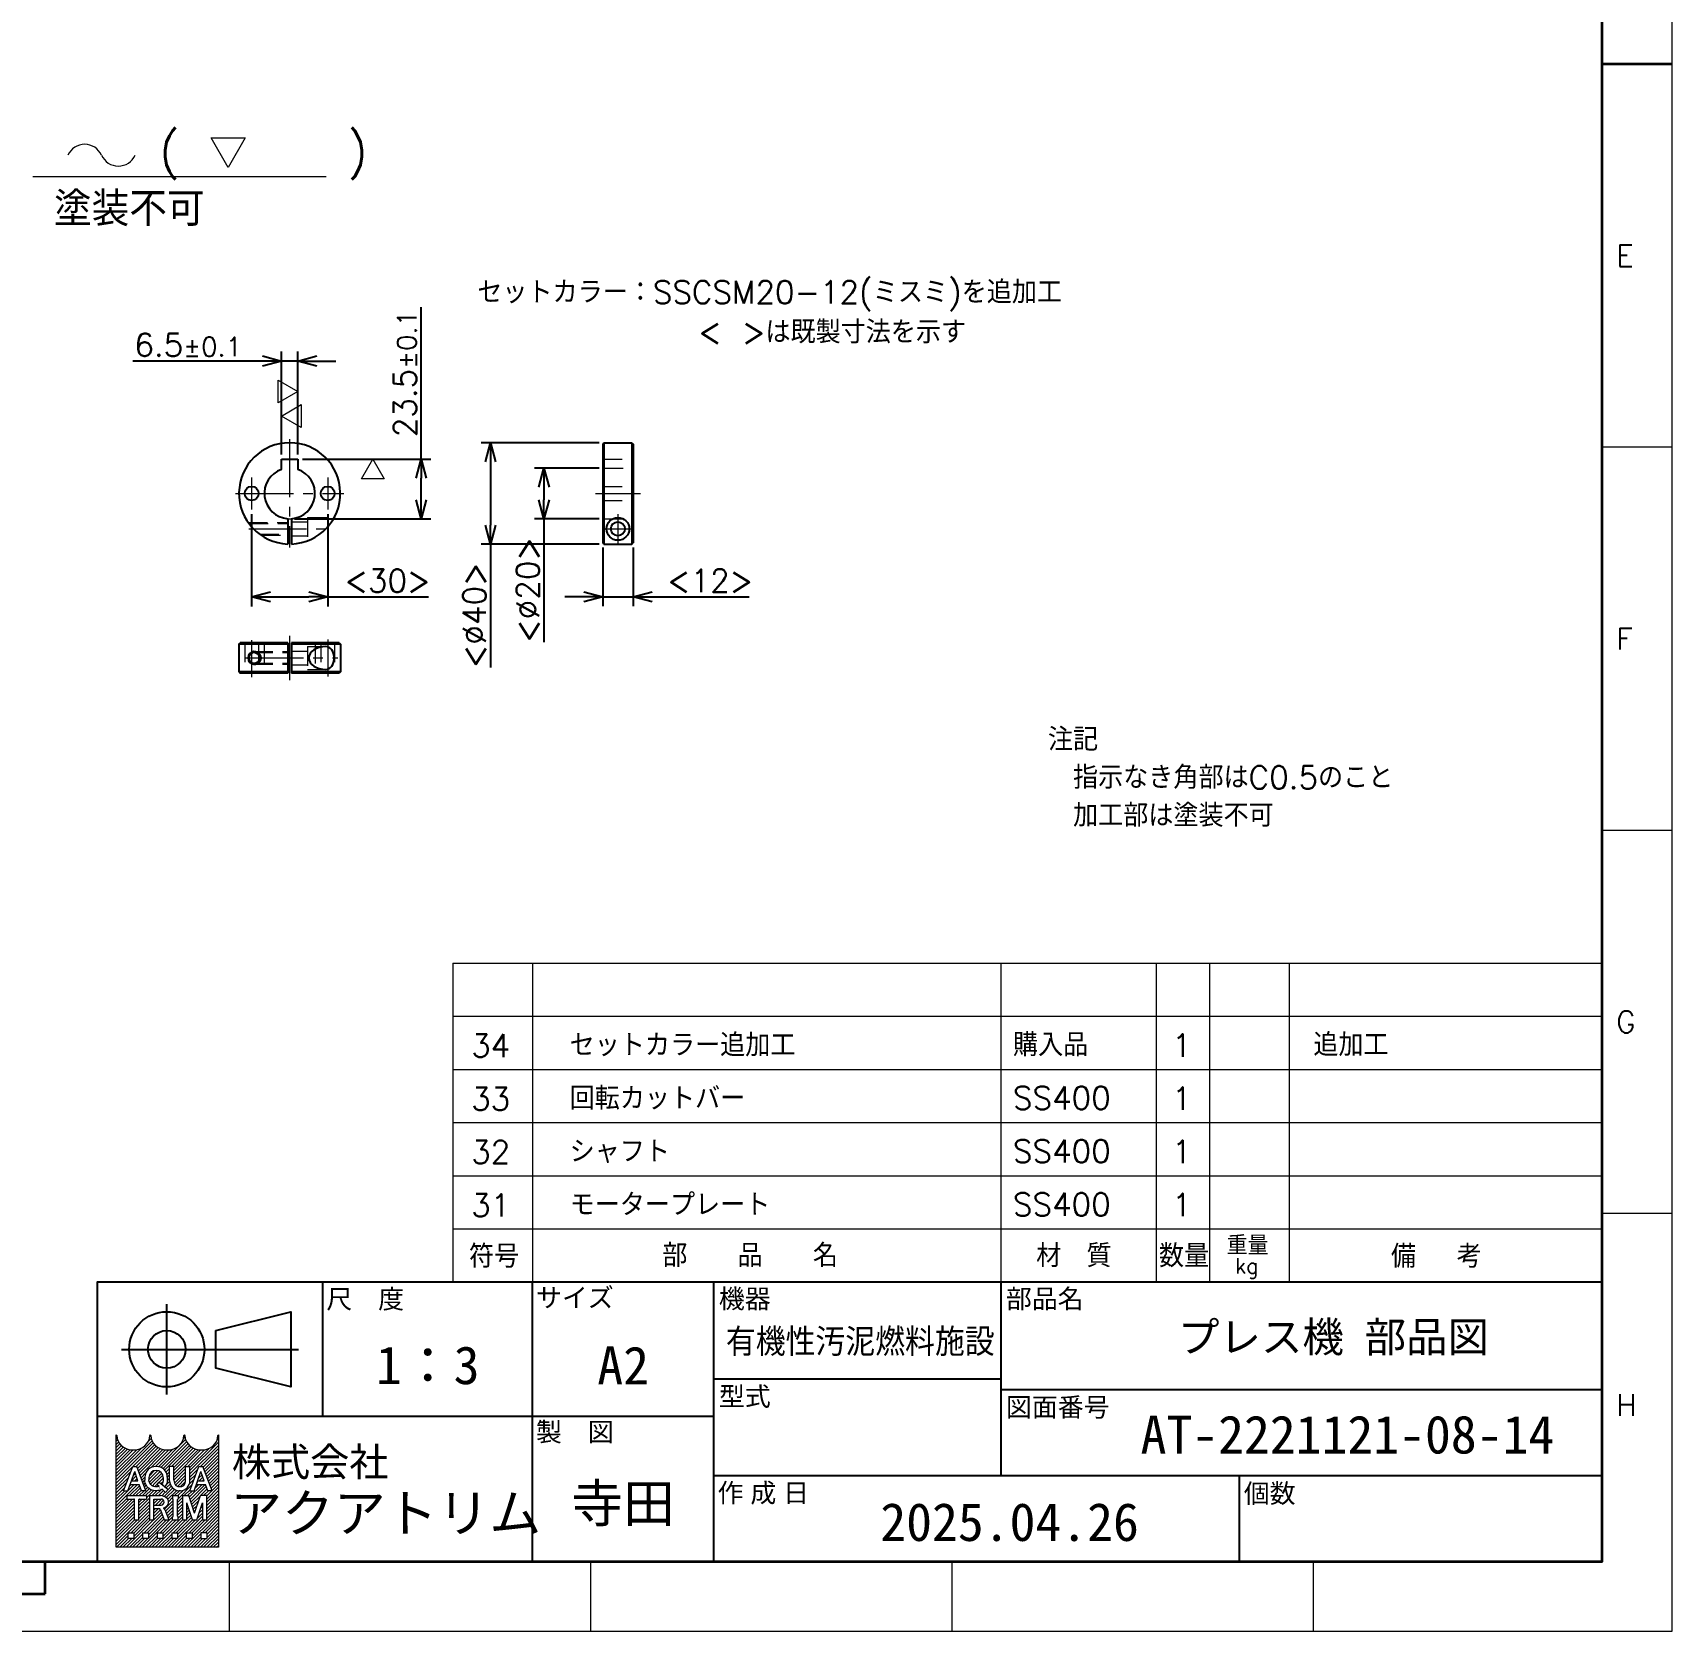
# Model space of a CAD drawing. Header units: millimetres. Extents: x 0 to 1764, y -17 to 1242.
# Drawn here: x 1117 to 1764, y 0 to 631 of the extents above; entities that cross this region are included whole.
import ezdxf
from ezdxf.enums import TextEntityAlignment as Align

# ---------------------------------------------------------------- set-up
doc = ezdxf.new("R2010")
doc.units = ezdxf.units.MM
doc.header["$LTSCALE"] = 1.2
doc.header["$PDMODE"] = 99
doc.header["$PDSIZE"] = 1
doc.linetypes.add('CENTER2', pattern=[28.575000000000003, 19.05, -3.175, 3.175, -3.175])
doc.linetypes.add('HIDDEN', pattern=[9.524999999999999, 6.35, -3.175])
for name, color, linetype, lineweight in [('04_HIDDEN', 2, 'HIDDEN', 13), ('05_CENTER', 4, 'CENTER2', 13), ('07_TEXT', 3, 'Continuous', 13), ('08_DIM', 3, 'Continuous', 13), ('90_FRAME', 5, 'Continuous', 35)]:
    doc.layers.add(name, color=color, linetype=linetype, lineweight=lineweight)
doc.layers.add('10_DRAFT', color=8, linetype='Continuous', lineweight=0, plot=False)
doc.layers.add('91_BLANK', color=5, linetype='Continuous', lineweight=0, plot=False)
doc.styles.add('KSS_TXT', font='txt.shx', dxfattribs={"bigfont": 'extfont2.shx'})
doc.styles.add('MS_G', font='MS Gothic.ttf')
doc.styles.get("Standard").update_dxf_attribs({"font": 'txt.shx', "bigfont": 'extfont2.shx'})
doc.styles.add('表題用', font='MS PGothic.ttf')
doc.dimstyles.new('KSS_DIM', dxfattribs={"dimscale": 3, "dimtxt": 3, "dimasz": 2.5, "dimexe": 1.25, "dimexo": 0.625, "dimtad": 1, "dimdsep": 46, "dimtxsty": 'KSS_TXT', "dimblk": 'OPEN30', "dimcen": 0, "dimazin": 2, "dimtfac": 0.75, "dimtmove": 0, "dimatfit": 3, "dimldrblk": 'OPEN30', "dimfxl": 1.25, "dimtolj": 1, "dimarcsym": 0})

# ---------------------------------------------------------------- blocks, each defined once
blk = doc.blocks.new('p1ba05')
for centre, start, end in [((-2.953558874599082, 0.2854771617432377), 24.22763733453314, 155.5757785718213), ((0, 1.620669598395743), 204.2276373345332, 335.5757785718214)]:
    blk.add_arc(centre, 1.620669598395854, start, end)
blk = doc.blocks.new('p1ba01')
for p, q in [((0, 0), (-1.5, 2.598076211353259)), ((-1.5, 2.598076211353259), (1.5, 2.598076211353259)), ((1.5, 2.598076211353259), (0, 0))]:
    blk.add_line(p, q)
blk = doc.blocks.new('_Open30')
at = {"color": 0, "linetype": 'ByBlock', "lineweight": -2}
for p, q in [((-1, 0.26794919), (0, 0)), ((0, 0), (-1, -0.26794919)), ((0, 0), (-1, 0))]:
    blk.add_line(p, q, dxfattribs=at)
blk = doc.blocks.new('*D191')
at = {"layer": '08_DIM', "color": 0, "lineweight": -2, "transparency": 16777216}
for p, q in [((1215.181365134904, 464.5579055542089), (1215.181365134904, 505.1739383262261)), ((1221.681365134904, 464.5579055542089), (1221.681365134904, 505.1739383262261)), ((1207.681365134904, 501.4239383262261), (1156.556365134904, 501.4239383262261)), ((1221.681365134904, 501.4239383262261), (1215.181365134904, 501.4239383262261)), ((1229.181365134904, 501.4239383262261), (1236.681365134904, 501.4239383262261))]:
    blk.add_line(p, q, dxfattribs=at)
at = {"layer": 'Defpoints', "color": 0, "transparency": 16777216}
for p in [(1215.181365134904, 501.4239383262261), (1215.181365134904, 462.6829055542089), (1221.681365134904, 462.6829055542089)]:
    blk.add_point(p, dxfattribs=at)
at = {"layer": '08_DIM', "color": 0, "lineweight": -2, "transparency": 16777216, "xscale": 7.5, "yscale": 7.5, "zscale": 7.5}
blk.add_blockref('_Open30', (1215.181365134904, 501.4239383262261), dxfattribs=at)
at = {"layer": '08_DIM', "color": 0, "lineweight": -2, "transparency": 16777216, "xscale": 7.5, "yscale": 7.5, "zscale": 7.5, "rotation": 180}
blk.add_blockref('_Open30', (1221.681365134904, 501.4239383262261), dxfattribs=at)
at = {"layer": '08_DIM', "color": 0, "transparency": 16777216, "insert": (1178.368865134904, 507.8051883262261), "char_height": 9, "attachment_point": 5, "style": 'KSS_TXT'}
blk.add_mtext('6.5{\\H7.500000;%%p0.1}', dxfattribs=at)
blk = doc.blocks.new('*D192')
at = {"layer": '08_DIM', "color": 0, "lineweight": -2, "transparency": 16777216}
for p, q in [((1270.329281392767, 462.6829055542089), (1270.329281392767, 522.7454055542089)), ((1223.556365134904, 462.6829055542089), (1274.079281392767, 462.6829055542089)), ((1270.329281392767, 446.6829055493159), (1270.329281392767, 455.1829055542089)), ((1220.306365134224, 439.1829055493159), (1274.079281392767, 439.1829055493159))]:
    blk.add_line(p, q, dxfattribs=at)
at = {"layer": 'Defpoints', "color": 0, "transparency": 16777216}
for p in [(1221.681365134904, 462.6829055542089), (1270.329281392767, 462.6829055542089), (1218.431365134224, 439.1829055493159)]:
    blk.add_point(p, dxfattribs=at)
at = {"layer": '08_DIM', "color": 0, "lineweight": -2, "transparency": 16777216, "xscale": 7.5, "yscale": 7.5, "zscale": 7.5}
for p, rotation in [((1270.329281392767, 462.6829055542089), 90), ((1270.329281392767, 439.1829055493159), 270)]:
    blk.add_blockref('_Open30', p, dxfattribs=dict(at, rotation=rotation))
at = {"layer": '08_DIM', "color": 0, "transparency": 16777216, "insert": (1263.948031392767, 496.4641555542089), "char_height": 9, "attachment_point": 5, "rotation": 90, "style": 'KSS_TXT'}
blk.add_mtext('23.5{\\H7.500000;%%p0.1}', dxfattribs=at)
blk = doc.blocks.new('*D193')
at = {"layer": '08_DIM', "color": 0, "lineweight": -2, "transparency": 16777216}
for p, q in [((1203.431365134224, 440.9836797628718), (1203.431365134224, 404.600675773379)), ((1233.431365134224, 440.9836797628718), (1233.431365134224, 404.600675773379)), ((1210.931365134224, 408.350675773379), (1225.931365134224, 408.350675773379)), ((1233.431365134224, 408.350675773379), (1273.181365134224, 408.350675773379))]:
    blk.add_line(p, q, dxfattribs=at)
at = {"layer": 'Defpoints', "color": 0, "transparency": 16777216}
for p in [(1203.431365134224, 442.8586797628718), (1233.431365134224, 442.8586797628718), (1233.431365134224, 408.350675773379)]:
    blk.add_point(p, dxfattribs=at)
at = {"layer": '08_DIM', "color": 0, "lineweight": -2, "transparency": 16777216, "xscale": 7.5, "yscale": 7.5, "zscale": 7.5, "rotation": 180}
blk.add_blockref('_Open30', (1203.431365134224, 408.350675773379), dxfattribs=at)
at = {"layer": '08_DIM', "color": 0, "lineweight": -2, "transparency": 16777216, "xscale": 7.5, "yscale": 7.5, "zscale": 7.5}
blk.add_blockref('_Open30', (1233.431365134224, 408.350675773379), dxfattribs=at)
at = {"layer": '08_DIM', "color": 0, "transparency": 16777216, "insert": (1257.056365134224, 414.725675773379), "char_height": 9, "attachment_point": 5, "style": 'KSS_TXT'}
blk.add_mtext('\\A1;<30>', dxfattribs=at)
blk = doc.blocks.new('*D194')
at = {"layer": '08_DIM', "color": 0, "lineweight": -2, "transparency": 16777216}
for p, q in [((1340.608121759708, 459.182905544209), (1315.022210769097, 459.182905544209)), ((1318.772210769097, 451.682905544209), (1318.772210769097, 446.682905544209)), ((1340.608121759708, 439.182905544209), (1315.022210769097, 439.182905544209)), ((1318.772210769097, 439.182905544209), (1318.772210769097, 390.432905544209))]:
    blk.add_line(p, q, dxfattribs=at)
at = {"layer": 'Defpoints', "color": 0, "transparency": 16777216}
for p in [(1342.483121759708, 459.182905544209), (1318.772210769097, 439.182905544209), (1342.483121759708, 439.182905544209)]:
    blk.add_point(p, dxfattribs=at)
at = {"layer": '08_DIM', "color": 0, "lineweight": -2, "transparency": 16777216, "xscale": 7.5, "yscale": 7.5, "zscale": 7.5}
for p, rotation in [((1318.772210769097, 459.182905544209), 90), ((1318.772210769097, 439.182905544209), 270)]:
    blk.add_blockref('_Open30', p, dxfattribs=dict(at, rotation=rotation))
at = {"layer": '08_DIM', "color": 0, "transparency": 16777216, "insert": (1312.397210769097, 411.057905544209), "char_height": 9, "attachment_point": 5, "rotation": 90, "style": 'KSS_TXT'}
blk.add_mtext('\\A1;<%%C20>', dxfattribs=at)
blk = doc.blocks.new('*D195')
at = {"layer": '08_DIM', "color": 0, "lineweight": -2, "transparency": 16777216}
for p, q in [((1340.608121759708, 469.182905544209), (1293.946630210199, 469.182905544209)), ((1297.696630210199, 461.682905544209), (1297.696630210199, 436.682905544209)), ((1340.608121759708, 429.182905544209), (1293.946630210199, 429.182905544209)), ((1297.696630210199, 429.182905544209), (1297.696630210199, 380.432905544209))]:
    blk.add_line(p, q, dxfattribs=at)
at = {"layer": 'Defpoints', "color": 0, "transparency": 16777216}
for p in [(1342.483121759708, 469.182905544209), (1297.696630210199, 429.182905544209), (1342.483121759708, 429.182905544209)]:
    blk.add_point(p, dxfattribs=at)
at = {"layer": '08_DIM', "color": 0, "lineweight": -2, "transparency": 16777216, "xscale": 7.5, "yscale": 7.5, "zscale": 7.5}
for p, rotation in [((1297.696630210199, 469.182905544209), 90), ((1297.696630210199, 429.182905544209), 270)]:
    blk.add_blockref('_Open30', p, dxfattribs=dict(at, rotation=rotation))
at = {"layer": '08_DIM', "color": 0, "transparency": 16777216, "insert": (1291.321630210199, 401.057905544209), "char_height": 9, "attachment_point": 5, "rotation": 90, "style": 'KSS_TXT'}
blk.add_mtext('\\A1;<%%C40>', dxfattribs=at)
blk = doc.blocks.new('*D196')
at = {"layer": '08_DIM', "color": 0, "lineweight": -2, "transparency": 16777216}
for p, q in [((1341.983121759708, 427.807905544209), (1341.983121759708, 404.6240133964893)), ((1353.983121759708, 427.8079055442091), (1353.983121759708, 404.6240133964893)), ((1334.483121759708, 408.3740133964893), (1326.983121759708, 408.3740133964893)), ((1341.983121759708, 408.3740133964893), (1353.983121759708, 408.3740133964893)), ((1361.483121759708, 408.3740133964893), (1399.733121759708, 408.3740133964893))]:
    blk.add_line(p, q, dxfattribs=at)
at = {"layer": 'Defpoints', "color": 0, "transparency": 16777216}
for p in [(1341.983121759708, 429.682905544209), (1353.983121759708, 429.6829055442091), (1353.983121759708, 408.3740133964893)]:
    blk.add_point(p, dxfattribs=at)
at = {"layer": '08_DIM', "color": 0, "lineweight": -2, "transparency": 16777216, "xscale": 7.5, "yscale": 7.5, "zscale": 7.5}
blk.add_blockref('_Open30', (1341.983121759708, 408.3740133964893), dxfattribs=at)
at = {"layer": '08_DIM', "color": 0, "lineweight": -2, "transparency": 16777216, "xscale": 7.5, "yscale": 7.5, "zscale": 7.5, "rotation": 180}
blk.add_blockref('_Open30', (1353.983121759708, 408.3740133964893), dxfattribs=at)
at = {"layer": '08_DIM', "color": 0, "transparency": 16777216, "insert": (1384.358121759708, 414.7490133964893), "char_height": 9, "attachment_point": 5, "style": 'KSS_TXT'}
blk.add_mtext('\\A1;<12>', dxfattribs=at)

msp = doc.modelspace()

# ---------------------------------------------------------------- hatches: boundary and pattern name
at = {"layer": '90_FRAME', "lineweight": 5}
h = msp.add_hatch(dxfattribs=at)
h.set_pattern_fill('_USER', color=4, scale=0.8999999999999999, angle=45, pattern_type=0)
h.set_pattern_definition([(44.99999999999999, (-709.2578687248481, -11.22646026374311), (-0.6363961030678926, 0.6363961030678927), [])])
edge = h.paths.add_edge_path()
edge.add_arc((1190.330138126735, 77.30676667733717), 0.1921192019992239, 90, 180)
edge.add_ellipse((1183.605966056762, 77.30676667733717), major_axis=(-6.532052867973612, 0), ratio=0.8823529411764706, start_angle=360, end_angle=540, ccw=False)
edge.add_arc((1176.881793986789, 77.30676667733717), 0.1921192019992239, 3.187317984128255, 180.0000000000261)
edge.add_ellipse((1170.157621916816, 77.30676667733717), major_axis=(-6.532052867973612, 0), ratio=0.8823529411764706, start_angle=360, end_angle=540, ccw=False)
edge.add_arc((1163.433449846842, 77.30676667733717), 0.1921192019992239, 3.187317984128255, 180)
edge.add_ellipse((1156.709277776869, 77.30676667733717), major_axis=(-6.532052867973612, 0), ratio=0.8823529411764706, start_angle=360, end_angle=540, ccw=False)
edge.add_arc((1149.985105706896, 77.30676667733717), 0.1921192019992239, 3.187317984128255, 90)
edge.add_line((1149.985105706896, 77.49888587933803), (1149.985105706896, 33.1193502175169))
edge.add_line((1149.985105706896, 33.11935021751553), (1190.330138126733, 33.11935021751553))
edge.add_line((1190.330138126735, 33.11935021751553), (1190.330138126735, 77.4988858793353))
h.paths.add_polyline_path([(1156.490788532436, 65.04682941721823), (1158.08368906239, 65.04682941721823), (1161.705980443395, 55.4869779257355), (1161.705980443395, 55.44086931725671), (1159.981477637076, 55.44086931725671), (1159.079705774659, 57.97333763181443), (1155.533195660565, 57.97333763181443), (1156.053116261718, 59.43344356700793), (1158.559785173509, 59.43344356700793), (1157.287238797413, 63.00716715563469), (1154.592999957753, 55.44086931725671), (1152.868497151431, 55.44086931725671), (1152.868497151431, 55.4869779257355)], flags=16)
edge = h.paths.add_edge_path(flags=16)
edge.add_ellipse((1165.715008320228, 60.82020697323462), major_axis=(-4.41874164598215, 0), ratio=0.9565217391304345, start_angle=180, end_angle=360, ccw=False)
edge.add_line((1170.13374996621, 60.82020697323462), (1170.13374996621, 59.66749176123896))
edge.add_ellipse((1165.715008320228, 59.66749176123896), major_axis=(-4.41874164598215, 0), ratio=0.9565217391304345, start_angle=142.1052553177129, end_angle=180, ccw=False)
edge.add_line((1169.202015982249, 57.07144606799959), (1167.963972247725, 58.09160792064306))
edge.add_ellipse((1165.715008320228, 59.78053101695052), major_axis=(2.81759339068797, 0), ratio=0.9950358206786509, start_angle=-37.0427632869818, end_angle=0)
edge.add_line((1168.532598173846, 59.78042217901695), (1168.532598173846, 60.70716771752306))
edge.add_ellipse((1165.715008320228, 60.70716771752306), major_axis=(2.817589853618108, 0), ratio=0.9947182625257323, start_angle=360, end_angle=540)
edge.add_line((1162.897418466609, 60.70716771752306), (1162.897418466609, 59.7804322109245))
edge.add_ellipse((1165.715008320228, 59.78053101695052), major_axis=(2.81759339068797, 0), ratio=0.9950358206786509, start_angle=-180, end_angle=-65.75794872216291)
edge.add_line((1166.871890636259, 57.22414943646793), (1166.087424758015, 57.98762257712308))
edge.add_line((1166.087424758014, 57.98762257712171), (1166.938408650974, 58.89124895499519))
edge.add_line((1166.938408650974, 58.89124895499656), (1170.496576602888, 55.95927885683606))
edge.add_line((1170.496576602886, 55.9592788568347), (1169.384682052658, 54.77860169794523))
edge.add_line((1169.384682052661, 54.7786016979466), (1168.048968547236, 56.07857077663122))
edge.add_ellipse((1165.715008320228, 59.66749176123896), major_axis=(-4.41874164598215, 0), ratio=0.9565217391304345, start_angle=0, end_angle=121.88362473889401, ccw=False)
edge.add_line((1161.296266674246, 59.66749176123896), (1161.296266674246, 60.82020697323462))
h.paths.add_polyline_path([(1161.991704033541, 53.51967729726441), (1161.991704033541, 52.17484288326925), (1159.109916003553, 52.17484288326925, 0.4142135623730951), (1158.917796801552, 51.98272368126975), (1158.917796801552, 43.91371719730289), (1157.188723983561, 43.91371719730289), (1157.188723983561, 51.98272368126975, 0.4142135623730951), (1156.996604781562, 52.17484288326925), (1154.114816751574, 52.17484288326925), (1154.114816751574, 53.51967729726441)], flags=16)
edge = h.paths.add_edge_path(flags=16)
edge.add_line((1163.086752270264, 53.51967729726441), (1167.505493916246, 53.51967729726441))
edge.add_ellipse((1167.505493916243, 50.99274891448879), major_axis=(-3.101209406909273, 5.696829260485673e-16), ratio=0.8148203011203055, start_angle=111.38697473498539, end_angle=270, ccw=False)
edge.add_arc((1167.981072393087, 47.56820721580918), 1.256113525283169, 22.272952259934925, 58.5531130129101, ccw=False)
edge.add_line((1169.14346571303, 48.04429854963739), (1170.798822525151, 43.99056487810269))
edge.add_line((1170.798822525152, 43.99056487810269), (1170.798822525152, 43.91371719730289))
edge.add_line((1170.798822525152, 43.91371719730289), (1168.93526626576, 43.91371719730289))
edge.add_line((1168.93526626576, 43.91371719730289), (1167.472867337763, 47.98432830375661))
edge.add_arc((1166.759988347157, 47.69734372371788), 0.7684768079969029, 21.92829786654815, 90)
edge.add_line((1166.759988347157, 48.46582053171316), (1164.873460848854, 48.46582053171316))
edge.add_line((1164.873460848853, 48.46582053171316), (1164.873460848853, 49.81065494570832))
edge.add_line((1164.873460848853, 49.81065494570832), (1167.736036958641, 49.81065494570832))
edge.add_arc((1167.694818117723, 50.99274891448879), 1.182812387436692, 271.9970571044071, 448.0029428955929)
edge.add_line((1167.736036958645, 52.17484288326925), (1164.815825088257, 52.17484288326925))
edge.add_line((1164.815825088255, 52.17484288326925), (1164.815825088255, 43.91371719730289))
edge.add_line((1164.815825088255, 43.91371719730289), (1163.086752270262, 43.91371719730289))
edge.add_line((1163.086752270264, 43.91371719730289), (1163.086752270264, 53.51967729726441))
h.paths.add_polyline_path([(1171.02184097089, 65.04682941721823), (1172.750913788885, 65.04682941721823), (1172.750913788885, 59.66749176123896, 0.175030561155744), (1173.513678516606, 57.46583776581603, 0.2571496110314638), (1176.599009909146, 57.46583776581603, 0.1750305611562702), (1177.361774636865, 59.66749176124578), (1177.361774636865, 65.04682941721823), (1179.090847454859, 65.04682941721823), (1179.090847454859, 59.31994357446221, -0.3793912406243967), (1175.344523015873, 55.44086931725671), (1174.768165409873, 55.44086931725671, -0.3793912406243716), (1171.02184097089, 59.31994357446221)], flags=16)
h.paths.add_polyline_path([(1172.255754490556, 53.51967729726441), (1174.369065712549, 53.51967729726441), (1174.369065712549, 52.17484288326925, 0.4142135623730951), (1174.176946510551, 51.98272368126975), (1174.176946510551, 45.45067081329618, 0.4142135623730951), (1174.369065712549, 45.25855161129805), (1174.369065712549, 43.91371719730289), (1172.255754490556, 43.91371719730289), (1172.255754490556, 45.25855161129805, 0.4142135623730951), (1172.447873692557, 45.45067081329618), (1172.447873692557, 51.98272368126975, 0.4142135623730951), (1172.255754490556, 52.17484288326925)], flags=16)
h.paths.add_polyline_path([(1176.100010624259, 53.51967729726441), (1178.609008510315, 53.51967729726441), (1180.90299067424, 46.54302016261811), (1183.196972838165, 53.51967729726441), (1185.707562902272, 53.51967729726441), (1185.707562902272, 43.91371719730289), (1183.978490084281, 43.91371719730289), (1183.978490084281, 50.63788926727595), (1181.767527083237, 43.91371719730289), (1180.038454265245, 43.91371719730289), (1177.827491264199, 50.63788926727595), (1177.829083442253, 43.91371719730289), (1176.100010624259, 43.91371719730289)], flags=16)
h.paths.add_polyline_path([(1182.61579317524, 65.04682941721823), (1184.208693705194, 65.04682941721823), (1187.830985086199, 55.4869779257355), (1187.830985086199, 55.44086931725671), (1186.106482279877, 55.44086931725671), (1185.204710417464, 57.97333763181443), (1181.658200303369, 57.97333763181443), (1182.178120904519, 59.43344356700793), (1184.684789816313, 59.43344356700793), (1183.412243440217, 63.00716715563469), (1180.718004600554, 55.44086931725671), (1178.993501794233, 55.44086931725671), (1178.993501794233, 55.4869779257355)], flags=16)
h.paths.add_polyline_path([(1154.595966554879, 38.88292627749244), (1156.901396978868, 38.88292627749244), (1156.901396978868, 36.5774958535025), (1154.595966554879, 36.5774958535025)], flags=16)
h.paths.add_polyline_path([(1160.359542614856, 38.88292627749244), (1162.664973038844, 38.88292627749244), (1162.664973038844, 36.5774958535025), (1160.359542614856, 36.5774958535025)], flags=16)
h.paths.add_polyline_path([(1166.123118674833, 38.88292627749244), (1168.428549098821, 38.88292627749244), (1168.428549098821, 36.5774958535025), (1166.123118674833, 36.5774958535025)], flags=16)
h.paths.add_polyline_path([(1171.88669473481, 38.88292627749244), (1174.192125158798, 38.88292627749244), (1174.192125158798, 36.5774958535025), (1171.88669473481, 36.5774958535025)], flags=16)
h.paths.add_polyline_path([(1177.650270794787, 38.88292627749244), (1179.955701218775, 38.88292627749244), (1179.955701218775, 36.5774958535025), (1177.650270794787, 36.5774958535025)], flags=16)
h.paths.add_polyline_path([(1183.413846854764, 38.88292627749244), (1185.719277278752, 38.88292627749244), (1185.719277278752, 36.5774958535025), (1183.413846854764, 36.5774958535025)], flags=16)

# ---------------------------------------------------------------- linework, layer by layer
at = {"color": 0}
for p, q in [((1341.983121759708, 468.682905544209), (1342.483121759708, 469.182905544209)), ((1341.983121759708, 468.682905544209), (1341.983121759708, 429.682905544209)), ((1342.483121759708, 469.182905544209), (1342.483121759708, 429.182905544209)), ((1342.483121759708, 469.182905544209), (1353.483121759708, 469.182905544209)), ((1353.483121759708, 469.1829075442088), (1353.983121759708, 468.682905544209)), ((1353.483121759708, 469.182905544209), (1353.483121759708, 429.182905544209)), ((1353.983121759708, 468.682905544209), (1353.983121759708, 429.682905544209)), ((1215.181365133543, 458.6400457087707), (1215.181365133543, 462.6829055542089)), ((1215.181365133543, 462.6829055542089), (1221.681365133543, 462.6829055542089)), ((1221.681365133543, 462.6829055542089), (1221.681365133543, 458.6400457092382)), ((1217.681365134224, 439.2110704493157), (1217.681365134224, 429.1969725493159)), ((1219.181365134224, 439.2110704493157), (1219.181365134224, 429.1969725493159)), ((1342.483121759708, 429.182905544209), (1341.983121759708, 429.682905544209)), ((1342.483121759708, 429.182905544209), (1353.483121759708, 429.182905544209)), ((1353.483121759708, 429.1829035442092), (1353.983121759708, 429.682905544209)), ((1198.431365134224, 389.7149143921274), (1198.931365134224, 390.2149143921274)), ((1217.681365134224, 389.7149143921274), (1198.431365134224, 389.7149143921274)), ((1198.431365134224, 389.7149143921274), (1198.431365134224, 378.7149143921274)), ((1217.681365134224, 390.2149143921274), (1198.931365134224, 390.2149143921274)), ((1217.681365134224, 390.2149143921274), (1217.681365134224, 378.2149143921274)), ((1219.181365134224, 390.2149143921274), (1219.181365134224, 378.2149143921274)), ((1237.931365134224, 390.2149143921274), (1219.181365134224, 390.2149143921274)), ((1238.431365134224, 389.7149143921274), (1219.181365134224, 389.7149143921274)), ((1237.931365134224, 390.2149143921274), (1238.431365134224, 389.7149143921274)), ((1238.431365134224, 389.7149143921274), (1238.431365134224, 378.7149143921274)), ((1198.431363134223, 378.7149143921274), (1198.931365134224, 378.2149143921274)), ((1217.681365134224, 378.7149143921274), (1198.431365134224, 378.7149143921274)), ((1217.681365134224, 378.2149143921274), (1198.931365134224, 378.2149143921274)), ((1238.431365134224, 378.7149143921274), (1219.181365134224, 378.7149143921274)), ((1237.931365134224, 378.2149143921274), (1219.181365134224, 378.2149143921274)), ((1238.431367134224, 378.7149143921274), (1237.931365134224, 378.2149143921274))]:
    msp.add_line(p, q, dxfattribs=at)
for centre, radius in [((1203.431365134224, 449.1829055493158), 2.75), ((1233.431365134224, 449.1829055493158), 2.75), ((1347.983121759708, 435.182905544209), 4.5), ((1347.983121759708, 435.182905544209), 2.75)]:
    msp.add_circle(centre, radius, dxfattribs=at)
for radius, start, end in [(20, 272.1491000000271, 267.8508999999729), (10, 108.96557499286, 265.6987800000477), (10, 274.3012199999523, 71.03442501529507)]:
    msp.add_arc((1218.431365134224, 449.1829055493158), radius, start, end, dxfattribs=at)
for centre, major_axis, ratio, start_param, end_param in [((1232.714221991311, 384.2149143921274), (-6.683514780300527, 0), 0.6732984287344688, 4.71238898038469, 7.853981633974483), ((1232.714221991311, 384.2149143921274), (0, 4.499999999999943), 0.7370798539809299, 3.141592653589793, 6.283185307179586), ((1204.148508277136, 384.2149143921274), (0, 2.499999999999943), 0.8320844571656342, 6.283185307179586, 9.42477796076938), ((1204.148508277136, 384.2149143921274), (0, 2.099999999999966), 0.8531691156733249, 6.283185307179586, 9.42477796076938), ((1204.148508277136, 384.2149143921274), (-2.980202857085999, 0), 0.8388690702902045, 7.853981633974483, 10.99557428756428), ((1204.148508277136, 384.2149143921274), (-2.417360857085953, 0), 0.8687159775274285, 7.853981633974483, 10.99557428756428)]:
    msp.add_ellipse(centre, major_axis=major_axis, ratio=ratio, start_param=start_param, end_param=end_param, dxfattribs=at)
at = {"layer": '04_HIDDEN'}
for p, q in [((1341.983121759708, 462.6829055516796), (1353.983121759708, 462.6829055516796)), ((1342.483121759708, 459.1829045442087), (1341.983121759708, 459.6829045442087)), ((1353.983121759708, 459.682905544209), (1353.483121759708, 459.1829045442087)), ((1342.483121759708, 459.182905544209), (1353.483121759708, 459.182905544209)), ((1341.983121759708, 451.932905544209), (1353.983121759708, 451.932905544209)), ((1341.983121759708, 446.432905544209), (1353.983121759708, 446.432905544209)), ((1202.068297134225, 437.6829055493158), (1217.681365134224, 437.6829055493158)), ((1202.356853134224, 437.2829055493162), (1217.681365134224, 437.2829055493162)), ((1219.181365134224, 437.9329055493158), (1225.431365134224, 437.9329055493158)), ((1225.431365134224, 439.6829055493158), (1236.031081334222, 439.6829055493158)), ((1225.431365134224, 439.6829055493158), (1225.431365134224, 430.6829055493158)), ((1341.983121759708, 438.682905544209), (1342.483121759708, 439.182905544209)), ((1342.483121759708, 439.182905544209), (1353.483121759708, 439.182905544209)), ((1353.483121759708, 439.182905544209), (1353.983121759708, 438.6829065442093)), ((1353.608121759708, 439.0579057942091), (1353.608121759708, 439.0580057942093)), ((1353.733121759708, 438.9329060442092), (1353.733221759709, 438.9329060442092)), ((1206.565869134225, 433.0829055493155), (1217.681365134224, 433.0829055493155)), ((1207.128711134224, 432.6829055493158), (1217.681365134224, 432.6829055493158)), ((1219.181365134224, 432.4329055493158), (1225.431365134224, 432.4329055493158)), ((1225.431365134224, 430.6829055493158), (1226.030707211008, 430.6829055493158)), ((1200.681365134224, 390.2149143921274), (1200.681365134224, 378.2149143921274)), ((1206.181365134224, 390.2149143921274), (1206.181365134224, 378.2149143921274)), ((1207.931365134224, 390.2149143921274), (1208.431365134224, 389.7149143921274)), ((1208.431365134224, 389.7149143921274), (1208.431365134224, 378.7149143921274)), ((1225.431365134224, 388.7149143921274), (1232.714221991311, 388.7149143921274)), ((1225.431365134224, 388.7149143921274), (1225.431365134224, 379.7149143921274)), ((1228.431364134223, 389.7149143921274), (1228.931364134223, 390.2149143921274)), ((1228.431365134224, 389.7149143921274), (1228.431365134224, 378.7149143921274)), ((1230.681365134224, 390.2149143921274), (1230.681365134224, 378.2149143921274)), ((1236.181365134224, 390.2149143921274), (1236.181365134224, 378.2149143921274)), ((1204.148508277136, 386.7149143921274), (1217.681365134224, 386.7149143921274)), ((1204.148508277136, 386.3149143921273), (1217.681365134224, 386.3149143921273)), ((1204.148508277136, 382.1149143921275), (1217.681365134224, 382.1149143921275)), ((1219.181365134224, 386.9649143921274), (1225.431365134224, 386.9649143921274)), ((1204.148508277136, 381.7149143921274), (1217.681365134224, 381.7149143921274)), ((1208.431365134224, 378.7149143921274), (1207.931366134224, 378.2149143921274)), ((1208.181365634224, 378.4649143921272), (1208.181365634224, 378.464814392127)), ((1208.306365384222, 378.589914392127), (1208.306465384223, 378.589914392127)), ((1219.181365134224, 381.4649143921274), (1225.431365134224, 381.4649143921274)), ((1225.431365134224, 379.7149143921274), (1232.714221991311, 379.7149143921274)), ((1228.931365134224, 378.2149143921274), (1228.431364134223, 378.7149143921274))]:
    msp.add_line(p, q, dxfattribs=at)
at = {"layer": '05_CENTER'}
for p, q in [((1218.431365134224, 470.5659315838416), (1218.431365134224, 427.799879514791)), ((1203.431365134224, 455.5071313357598), (1203.431365134224, 442.8586797628718)), ((1233.431365134224, 455.5071313357598), (1233.431365134224, 442.8586797628718)), ((1197.0483390997, 449.1829055493158), (1239.814391168748, 449.1829055493158)), ((1339.086170460972, 449.182905544209), (1356.834067065587, 449.182905544209)), ((1347.983121759708, 440.932905544209), (1347.983121759708, 429.432905544209)), ((1202.268636330176, 435.1829055493158), (1234.594093938271, 435.1829055493158)), ((1342.233121759708, 435.182905544209), (1353.733121759708, 435.182905544209)), ((1203.431365134224, 391.2660776733862), (1203.431365134224, 376.6875733343095)), ((1218.431365134224, 393.0232741636627), (1218.431365134224, 375.4065546205921)), ((1233.431365134224, 391.5041665616658), (1233.431365134224, 376.925662222589)), ((1201.075014290662, 384.2149143921274), (1237.49012210525, 384.2149143921274))]:
    msp.add_line(p, q, dxfattribs=at)
at = {"layer": '08_DIM'}
msp.add_line((1117.063440444852, 574.317484977594), (1232.819325935245, 574.317484977594), dxfattribs=at)
msp.add_arc((1218.431365134224, 449.1829055493163), 10.00000000000042, 265.6987800000477, 274.3012199999523, dxfattribs=at)
at = {"layer": '10_DRAFT'}
msp.add_line((1218.431365134224, 390.2149143921274), (1218.431365134224, 378.2149143921274), dxfattribs=at)
at = {"layer": '90_FRAME'}
for p, q in [((1764.067830992183, 618.6178690747698), (1736.458923135152, 618.6178690747698)), ((1121.976561993911, 14.74289926214962), (1121.976561993911, 27.48547211924362)), ((697.2241334241944, 14.74289926214962), (1121.976561993911, 14.74289926214962))]:
    msp.add_line(p, q, dxfattribs=at)
at = {"layer": '90_FRAME', "color": 4, "lineweight": 13}
for p, q in [((1764.067830992183, 467.3937928716314), (1736.458923135152, 467.3937928716314)), ((1764.067830992183, 316.1697166684928), (1736.458923135152, 316.1697166684928)), ((1282.79462403039, 263.799754448525), (1736.458905805477, 263.799754448525)), ((1282.794641360065, 263.799754448525), (1282.794641360065, 137.7997578330837)), ((1314.29463742257, 263.799754448525), (1314.29463742257, 137.7997578330837)), ((1499.066053430905, 263.799754448525), (1499.066053430905, 137.7997578330837)), ((1560.398394649344, 263.799754448525), (1560.398394649361, 137.7997578330837)), ((1581.398392024346, 263.799754448525), (1581.398392024363, 137.7997578330837)), ((1612.898388086859, 263.799754448525), (1612.898388086859, 137.7997578330837)), ((1282.79462403039, 242.7997533271742), (1736.458905805477, 242.7997533271742)), ((1282.79462403039, 221.7997555767112), (1736.458905805477, 221.7997555767112)), ((1282.79462403039, 200.7997544553605), (1736.458905805477, 200.7997544553605)), ((1282.79462403039, 179.7997555767112), (1736.458905805477, 179.7997555767112)), ((1764.067830992183, 164.9456404653543), (1736.458923135152, 164.9456404653543)), ((1282.79462403039, 158.7997555767112), (1736.458905805477, 158.7997555767112)), ((1194.736653007896, -1.126752522395691e-07), (1194.736653007896, 27.48547211924362)), ((1337.304805657321, -1.126752522395691e-07), (1337.304805657321, 27.48547211924362)), ((1479.872958306746, -1.126752522395691e-07), (1479.872958306746, 27.48547211924362)), ((1622.441110956171, -1.126752522395691e-07), (1622.441110956171, 27.48547211924362))]:
    msp.add_line(p, q, dxfattribs=at)
at = {"layer": '90_FRAME', "color": 0, "lineweight": 25}
for p, q in [((1231.55892313719, 84.7640435475818), (1231.55892313719, 137.7997578330837)), ((1314.29463742257, 27.48547211924362), (1314.29463742257, 137.7997578330837)), ((1385.780351707951, 27.48547211924362), (1385.780351707951, 137.7997578330837)), ((1499.066053430905, 137.7997578330837), (1499.066053430905, 61.4283292619629)), ((1169.931423137439, 93.46190069040624), (1169.931423137439, 129.101900690262)), ((1152.111423137511, 111.2819006903314), (1221.906423137229, 111.2819006903314)), ((1385.780351707951, 99.61404354752396), (1499.066053430905, 99.61404354752396)), ((1499.066053430905, 95.37118640468218), (1736.458923135152, 95.37118640468218)), ((1385.780351707951, 84.7640435475818), (1142.45892313755, 84.7640435475818)), ((1385.780351707951, 61.4283292619629), (1736.458923135152, 61.4283292619629)), ((1593.187494564269, 61.4283292619629), (1593.187494564269, 27.48547211924362))]:
    msp.add_line(p, q, dxfattribs=at)
at = {"layer": '90_FRAME', "color": 4, "lineweight": 5}
for p, q in [((1149.985105706896, 33.11935021751553), (1149.985105706896, 77.49888587933803)), ((1190.330138126735, 77.49888587933803), (1190.330138126735, 33.11935021751553)), ((1152.868497151431, 55.4869779257355), (1156.490788532436, 65.04682941721823)), ((1156.490788532436, 65.04682941721823), (1158.08368906239, 65.04682941721823)), ((1161.705980443395, 55.4869779257355), (1158.08368906239, 65.04682941721823)), ((1171.02184097089, 59.31994357446221), (1171.02184097089, 65.04682941721823)), ((1172.750913788885, 65.04682941721823), (1171.02184097089, 65.04682941721823)), ((1172.750913788885, 59.66749176123896), (1172.750913788885, 65.04682941721823)), ((1177.361774636865, 59.66749176123896), (1177.361774636865, 65.04682941721823)), ((1177.361774636865, 65.04682941721823), (1179.090847454859, 65.04682941721823)), ((1178.993501794233, 55.4869779257355), (1182.61579317524, 65.04682941721823)), ((1179.090847454859, 59.31994357446221), (1179.090847454859, 65.04682941721823)), ((1182.61579317524, 65.04682941721823), (1184.208693705194, 65.04682941721823)), ((1187.830985086199, 55.4869779257355), (1184.208693705194, 65.04682941721823)), ((1154.592999957753, 55.44086931725671), (1157.287238797413, 63.00716715563469)), ((1155.533195660565, 57.97333763181443), (1156.053116261718, 59.43344356700793)), ((1156.053116261718, 59.43344356700793), (1158.559785173509, 59.43344356700793)), ((1158.559785173509, 59.43344356700793), (1157.287238797413, 63.00716715563469)), ((1161.296266674246, 60.82020697323462), (1161.296266674246, 59.66749176123896)), ((1162.897418466609, 60.70716771752306), (1162.897418466609, 59.78499554792681)), ((1166.087424758014, 57.98762257712171), (1166.938408650974, 58.89124895499656)), ((1166.938408650974, 58.89124895499656), (1170.496576602886, 55.9592788568347)), ((1168.532598173846, 60.70716771752306), (1168.532598173846, 59.78499554792681)), ((1170.13374996621, 60.82020697323462), (1170.13374996621, 59.66749176123896)), ((1180.718004600554, 55.44086931725671), (1183.412243440217, 63.00716715563469)), ((1181.658200303369, 57.97333763181443), (1182.178120904519, 59.43344356700793)), ((1182.178120904519, 59.43344356700793), (1184.684789816313, 59.43344356700793)), ((1184.684789816313, 59.43344356700793), (1183.412243440217, 63.00716715563469)), ((1152.868497151431, 55.44086931725671), (1152.868497151431, 55.4869779257355)), ((1152.868497151431, 55.4869779257355), (1152.868497151431, 55.4869779257355)), ((1152.868497151431, 55.44086931725671), (1152.868497151431, 55.4869779257355)), ((1152.868497151431, 55.44086931725671), (1154.592999957753, 55.44086931725671)), ((1154.114816751574, 53.51967729726441), (1161.991704033541, 53.51967729726441)), ((1154.114816751574, 53.51967729726441), (1154.114816751574, 52.17484288326925)), ((1154.114816751574, 52.17484288326925), (1156.996604781562, 52.17484288326925)), ((1155.533195660565, 57.97333763181443), (1159.079705774659, 57.97333763181443)), ((1157.188723983561, 43.91371719730289), (1157.188723983561, 51.98272368126975)), ((1158.917796801552, 43.91371719730289), (1158.917796801552, 51.98272368126975)), ((1159.981477637076, 55.44086931725671), (1159.079705774659, 57.97333763181443)), ((1159.109916003553, 52.17484288326925), (1161.991704033541, 52.17484288326925)), ((1161.705980443395, 55.44086931725671), (1159.981477637076, 55.44086931725671)), ((1161.705980443395, 55.44086931725671), (1161.705980443395, 55.4869779257355)), ((1161.991704033541, 53.51967729726441), (1161.991704033541, 52.17484288326925)), ((1163.086752270264, 53.51967729726441), (1163.086752270264, 43.91371719730289)), ((1163.086752270264, 53.51967729726441), (1167.505493916243, 53.51967729726441)), ((1164.815825088255, 43.91371719730289), (1164.815825088255, 52.17484288326925)), ((1164.815825088255, 52.17484288326925), (1167.736036958645, 52.17484288326925)), ((1166.087424758014, 57.98762257712171), (1166.871890636259, 57.22414943646793)), ((1167.963972247725, 58.09160792064306), (1169.202015982249, 57.07144606799959)), ((1168.048968547236, 56.07857077663122), (1169.384682052661, 54.7786016979466)), ((1169.384682052661, 54.7786016979466), (1170.496576602886, 55.9592788568347)), ((1172.255754490556, 53.51967729726441), (1174.369065712549, 53.51967729726441)), ((1172.255754490556, 53.51967729726441), (1172.255754490556, 52.17484288326925)), ((1172.447873692557, 45.45067081329618), (1172.447873692557, 51.98272368126975)), ((1174.176946510551, 45.45067081329618), (1174.176946510551, 51.98272368126975)), ((1174.369065712549, 53.51967729726441), (1174.369065712549, 52.17484288326925)), ((1175.344523015873, 55.44086931725671), (1174.768165409876, 55.44086931725671)), ((1176.100010624259, 53.51967729726441), (1176.100010624259, 43.91371719730289)), ((1176.100010624259, 53.51967729726441), (1178.609008510315, 53.51967729726441)), ((1180.90299067424, 46.54302016261811), (1178.609008510315, 53.51967729726441)), ((1178.993501794233, 55.44086931725671), (1178.993501794233, 55.4869779257355)), ((1178.993501794233, 55.4869779257355), (1178.993501794233, 55.4869779257355)), ((1178.993501794233, 55.44086931725671), (1178.993501794233, 55.4869779257355)), ((1178.993501794233, 55.44086931725671), (1180.718004600554, 55.44086931725671)), ((1180.90299067424, 46.54302016261811), (1183.196972838165, 53.51967729726441)), ((1181.658200303369, 57.97333763181443), (1185.204710417464, 57.97333763181443)), ((1185.707562902272, 53.51967729726441), (1183.196972838165, 53.51967729726441)), ((1186.106482279877, 55.44086931725671), (1185.204710417464, 57.97333763181443)), ((1185.707562902272, 43.91371719730289), (1185.707562902272, 53.51967729726441)), ((1187.830985086199, 55.44086931725671), (1186.106482279877, 55.44086931725671)), ((1187.830985086199, 55.44086931725671), (1187.830985086199, 55.4869779257355)), ((1164.873460848853, 48.46582053171316), (1164.873460848853, 49.81065494570832)), ((1164.873460848853, 49.81065494570832), (1167.736036958645, 49.81065494570832)), ((1164.873460848853, 48.46582053171316), (1166.759988347157, 48.46582053171316)), ((1167.472867337763, 47.98432830375661), (1168.93526626576, 43.91371719730289)), ((1169.14346571303, 48.04429854963875), (1170.798822525152, 43.99056487810269)), ((1177.829083442253, 43.91371719730289), (1177.827491264199, 50.63788926727595)), ((1180.038454265245, 43.91371719730289), (1177.827491264199, 50.63788926727595)), ((1181.767527083237, 43.91371719730289), (1183.978490084281, 50.63788926727595)), ((1183.978490084281, 50.63788926727595), (1183.978490084281, 43.91371719730289)), ((1154.595966554879, 38.88292627749244), (1156.901396978868, 38.88292627749244)), ((1154.595966554879, 38.88292627749244), (1154.595966554879, 36.5774958535025)), ((1156.901396978868, 38.88292627749244), (1156.901396978868, 36.5774958535025)), ((1157.188723983561, 43.91371719730289), (1158.917796801552, 43.91371719730289)), ((1160.359542614856, 38.88292627749244), (1162.664973038844, 38.88292627749244)), ((1160.359542614856, 38.88292627749244), (1160.359542614856, 36.5774958535025)), ((1162.664973038844, 38.88292627749244), (1162.664973038844, 36.5774958535025)), ((1163.086752270264, 43.91371719730289), (1164.815825088255, 43.91371719730289)), ((1166.123118674833, 38.88292627749244), (1168.428549098821, 38.88292627749244)), ((1166.123118674833, 38.88292627749244), (1166.123118674833, 36.5774958535025)), ((1168.428549098821, 38.88292627749244), (1168.428549098821, 36.5774958535025)), ((1168.93526626576, 43.91371719730289), (1170.798822525152, 43.91371719730289)), ((1170.798822525152, 43.99056487810269), (1170.798822525152, 43.91371719730289)), ((1171.88669473481, 38.88292627749244), (1174.192125158798, 38.88292627749244)), ((1171.88669473481, 38.88292627749244), (1171.88669473481, 36.5774958535025)), ((1172.255754490556, 43.91371719730289), (1172.255754490556, 45.25855161129805)), ((1172.255754490556, 43.91371719730289), (1174.369065712549, 43.91371719730289)), ((1174.192125158798, 38.88292627749244), (1174.192125158798, 36.5774958535025)), ((1174.369065712549, 43.91371719730289), (1174.369065712549, 45.25855161129805)), ((1176.100010624259, 43.91371719730289), (1177.829083442253, 43.91371719730289)), ((1177.650270794787, 38.88292627749244), (1179.955701218775, 38.88292627749244)), ((1177.650270794787, 38.88292627749244), (1177.650270794787, 36.5774958535025)), ((1179.955701218775, 38.88292627749244), (1179.955701218775, 36.5774958535025)), ((1180.038454265245, 43.91371719730289), (1181.767527083237, 43.91371719730289)), ((1185.719277278752, 38.88292627749244), (1183.413846854764, 38.88292627749244)), ((1183.413846854764, 38.88292627749244), (1183.413846854764, 36.5774958535025)), ((1183.978490084281, 43.91371719730289), (1185.707562902272, 43.91371719730289)), ((1185.719277278752, 38.88292627749244), (1185.719277278752, 36.5774958535025)), ((1190.330138126735, 33.11935021751553), (1149.985105706896, 33.11935021751553)), ((1156.901396978868, 36.5774958535025), (1154.595966554879, 36.5774958535025)), ((1162.664973038844, 36.5774958535025), (1160.359542614856, 36.5774958535025)), ((1168.428549098821, 36.5774958535025), (1166.123118674833, 36.5774958535025)), ((1174.192125158798, 36.5774958535025), (1171.88669473481, 36.5774958535025)), ((1179.955701218775, 36.5774958535025), (1177.650270794787, 36.5774958535025)), ((1183.413846854764, 36.5774958535025), (1185.719277278752, 36.5774958535025))]:
    msp.add_line(p, q, dxfattribs=at)
at = {"layer": '90_FRAME'}
msp.add_lwpolyline([(82.74177228295306, 27.48547211924362), (1736.458923135152, 27.48547211924361), (1736.458923135152, 1209.750266030296), (82.74177228295306, 1209.750266030296)], close=True, dxfattribs=at)
at = {"layer": '90_FRAME', "color": 0, "lineweight": 25}
msp.add_lwpolyline([(1142.45892313755, 27.48547211924362), (1736.458923135152, 27.48547211924362), (1736.458923135152, 137.7997578330837), (1142.45892313755, 137.7997578330837)], close=True, dxfattribs=at)
msp.add_lwpolyline([(1189.236423137364, 118.7069006903024), (1218.936423137243, 126.1319006902735), (1218.936423137243, 96.43190069039467), (1189.236423137364, 103.856900690363), (1189.236423137364, 118.7069006903024)], dxfattribs=at)
for radius in [14.84999999994, 7.42499999997]:
    msp.add_circle((1169.931423137439, 111.2819006903314), radius, dxfattribs=at)
at = {"layer": '90_FRAME', "color": 4, "lineweight": 5}
for centre, radius, start, end in [((1149.985105706896, 77.30676667733717), 0.1921192019992239, 0, 90), ((1163.433449846842, 77.30676667733717), 0.1921192019992239, 0, 180), ((1163.433449846842, 77.30676667733717), 0.1921192019992239, 0, 90), ((1176.881793986789, 77.30676667733717), 0.1921192019992239, 0, 180), ((1190.330138126735, 77.30676667733717), 0.1921192019992239, 90, 180), ((1175.083198925217, 59.49371766785264), 4.065073906918949, 182.4500309922613, 265.5552572885243), ((1176.180627792491, 59.6227616152709), 3.430005675286981, 179.2527938813868, 218.9645718468802), ((1175.029489500532, 59.49371766785264), 4.065073906918949, 274.4447427114757, 357.5499690077386), ((1173.932060633259, 59.6227616152709), 3.430005675286595, 321.0354281531198, 0.7472061186132516), ((1156.996604781562, 51.98272368126975), 0.1921192019992239, 0, 90), ((1159.109916003553, 51.98272368126975), 0.1921192019992239, 90, 180), ((1167.694818117723, 50.99274891448879), 1.182812387436692, 271.9970571043541, 88.00294289554164), ((1172.255754490556, 51.98272368126975), 0.1921192019992239, 0, 90), ((1175.056344212876, 60.26703878316805), 3.197896901100096, 241.1577278083189, 298.8422721916811), ((1174.369065712549, 51.98272368126975), 0.1921192019992239, 90, 180), ((1166.759988347157, 47.69734372371788), 0.7684768079968956, 21.92829786655027, 90), ((1167.981072393087, 47.56820721580918), 1.256113525283191, 22.27295225998095, 58.55311301286324), ((1172.255754490556, 45.45067081329618), 0.1921192019992239, 270, 0), ((1174.369065712549, 45.45067081329618), 0.1921192019992239, 180, 270)]:
    msp.add_arc(centre, radius, start, end, dxfattribs=at)
for centre, major_axis, ratio, start_param, end_param in [((1156.709277776869, 77.30676667733717), (-6.532052867973612, 0), 0.8823529411764706, 6.283185307179586, 9.42477796076938), ((1170.157621916816, 77.30676667733717), (-6.532052867973612, 0), 0.8823529411764706, 6.283185307179586, 9.42477796076938), ((1183.605966056762, 77.30676667733717), (-6.532052867973612, 0), 0.8823529411764706, 6.283185307179586, 9.42477796076938), ((1165.715008320228, 60.82020697323462), (-4.41874164598215, 0), 0.9565217391304345, 3.141592653589793, 6.283185307179586), ((1165.715008320228, 60.70716771752306), (2.817589853618108, 0), 0.9947182625257323, 6.283185307179586, 9.42477796076938), ((1167.505493916243, 50.99274891448879), (-3.101209406909273, 5.696829260485649e-16), 0.8148203011203052, 1.944069452961235, 4.71238898038469)]:
    msp.add_ellipse(centre, major_axis=major_axis, ratio=ratio, start_param=start_param, end_param=end_param, dxfattribs=at)
at = {"layer": '90_FRAME', "color": 4, "lineweight": 5, "extrusion": (0, 0, -1)}
for centre, major_axis, ratio, start_param, end_param in [((1165.715008320228, 59.66749176123896), (-4.41874164598215, 0), 0.9565217391304345, 4.155914751220672, 6.283185307179586), ((1165.715008320228, 59.78053101695052), (2.81759339068797, 0), 0.995035820678651, 7.430878021738927, 9.42477796076938), ((1165.715008320228, 59.78053101695052), (2.81759339068797, 0), 0.995035820678651, 6.283185307179586, 6.929703490574296), ((1165.715008320228, 59.66749176123896), (-4.41874164598215, 0), 0.9565217391304345, 3.141592653589793, 3.802980717498315)]:
    msp.add_ellipse(centre, major_axis=major_axis, ratio=ratio, start_param=start_param, end_param=end_param, dxfattribs=at)
at = {"layer": '91_BLANK'}
msp.add_lwpolyline([(-8.093381893559128e-07, -1.126752522395691e-07), (1764.067830989252, -1.126752522395691e-07), (1764.067830989252, 1241.619173893023), (-8.093381893559128e-07, 1241.619173893023)], close=True, dxfattribs=at)

# ---------------------------------------------------------------- block references
at = {"layer": '08_DIM', "xscale": 4.5, "yscale": 4.5, "zscale": 4.5}
for name, p in [('p1ba01', (1194.147588945613, 577.8941394670735)), ('p1ba05', (1150.816732694125, 578.4202525031346))]:
    msp.add_blockref(name, p, dxfattribs=at)
at = {"layer": '08_DIM', "xscale": 3, "yscale": 3, "zscale": 3}
for p, rotation in [((1221.681365134904, 489.4274400048303), 90), ((1215.181365134904, 479.7216854962153), 270), ((1251.255587665055, 462.6829055542088), 180)]:
    msp.add_blockref('p1ba01', p, dxfattribs=dict(at, rotation=rotation))

# ---------------------------------------------------------------- texts
at = {"layer": '07_TEXT', "style": 'KSS_TXT'}
for s, height, p in [('(     )', 13.5, (1166.98475613801, 577.555535967681)), ('セットカラー：SSCSM20-12(ミスミ)を追加工', 9, (1292.47995961137, 524.141779730629))]:
    msp.add_text(s, height=height, dxfattribs=at).set_placement(p)
at = {"layer": '07_TEXT', "ltscale": 2, "insert": (1517.702482858409, 356.5826450627802), "char_height": 9, "attachment_point": 1}
msp.add_mtext_dynamic_manual_height_columns('注記\\P\u3000指示なき角部はC0.5のこと\\P\u3000加工部は塗装不可', width=166.0493672132006, gutter_width=15, heights=[0], dxfattribs=at)
at = {"layer": '08_DIM', "style": 'KSS_TXT'}
for s, height, p in [('塗装不可', 13.5, (1125.435175861939, 554.7386019289161)), ('< >は既製寸法を示す', 9, (1379.654690780259, 508.4067355973974))]:
    msp.add_text(s, height=height, dxfattribs=at).set_placement(p)
at = {"layer": '90_FRAME', "color": 0, "lineweight": 13, "style": 'KSS_TXT'}
for s, p in [('E', (1741.94742792377, 543.0058309732007)), ('F', (1741.94742792377, 391.7817547700621)), ('G', (1741.94742792377, 240.5576785669236)), ('H', (1741.94742792377, 89.33360236378503))]:
    msp.add_text(s, height=8.52, dxfattribs=at).set_placement(p, align=Align.MIDDLE_LEFT)
at = {"layer": '90_FRAME', "color": 3, "lineweight": 13}
for s, p in [('34', (1297.771931423186, 231.1668810213405)), ('1', (1570.491063239519, 231.317778800419)), ('33', (1297.771931423186, 210.1668832708775)), ('1', (1570.491063239519, 210.317781049956)), ('32', (1297.771914093511, 189.1668821495267)), ('1', (1570.491045909844, 189.3177799286053)), ('31', (1297.771914093511, 168.1668832708775)), ('1', (1570.491045909844, 168.317781049956))]:
    msp.add_text(s, height=9, dxfattribs=at).set_placement(p, align=Align.MIDDLE_CENTER)
for s, height, p in [('セットカラー追加工', 9, (1328.925305268729, 226.8984005703705)), ('購入品', 9, (1503.900193534226, 227.0177777087051)), ('追加工', 9, (1622.442017185431, 227.0177777087051)), ('回転カットバー', 9, (1328.925305268729, 205.8984028199075)), ('SS400', 9, (1503.900193534226, 206.017779958242)), ('シャフト', 9, (1328.925287939054, 184.8984016985568)), ('SS400', 9, (1503.900176204551, 185.0177788368913)), ('モータープレート', 9, (1328.925287939054, 163.8984028199075)), ('SS400', 9, (1503.900176204551, 164.017779958242)), ('重量', 7.5, (1588.258463057918, 148.5783547795061)), ('符号', 9, (1289.208625143696, 143.5191724884546)), ('部\u3000\u3000品\u3000\u3000名', 9, (1365.505267442913, 143.8458391142896)), ('材\u3000質', 9, (1513.071364210155, 143.7377110513862)), ('数量', 9, (1561.501320987292, 143.6700702675506)), ('備  考', 9, (1653.039691234637, 143.5191724884546)), ('kg', 6, (1591.573357354207, 141.2398311376444))]:
    msp.add_text(s, height=height, dxfattribs=at).set_placement(p)
at = {"layer": '90_FRAME', "color": 0, "style": '表題用'}
for s, p in [('尺\u3000度', (1232.904479149783, 131.1570920773087)), ('サイズ', (1315.640193435161, 131.71645357453)), ('機器', (1387.81908861702, 131.2810273562013)), ('部品名', (1501.10479033998, 131.2810273562013)), ('型式', (1387.81908861702, 92.72031307064155)), ('図面番号', (1501.104790339978, 88.47745592779977)), ('製\u3000図', (1315.640239144418, 78.68073928903088)), ('作 成 日', (1387.301476980243, 54.62444852164701)), ('個数', (1594.96865980492, 54.41702571720309))]:
    msp.add_text(s, height=7.5, dxfattribs=at).set_placement(p, align=Align.MIDDLE_LEFT)
at = {"layer": '90_FRAME', "color": 0, "style": 'MS_G'}
msp.add_text('プレス機 部品図', height=12, dxfattribs=at).set_placement((1630.393865215991, 110.1673174297716), align=Align.CENTER)
at = {"layer": '90_FRAME', "color": 0, "style": 'MS_G', "width": 0.9}
msp.add_text('有機性汚泥燃料施設', height=9.600000000000001, dxfattribs=at).set_placement((1443.62699111182, 109.7367346913786), align=Align.CENTER)
at = {"layer": '90_FRAME', "color": 0, "style": 'MS_G'}
msp.add_text('A2', height=15, dxfattribs=at).set_placement((1350.037494565259, 104.9176149760728), align=Align.MIDDLE)
for s, p in [('AT-2221121-08-14', (1554.250463675275, 70.15932492200311)), ('2025.04.26', (1451.533802493569, 35.63305783507461))]:
    msp.add_text(s, height=15, dxfattribs=at).set_placement(p)
at = {"layer": '90_FRAME', "color": 4, "style": 'MS_G'}
msp.add_text('株式会社', height=11.34115714281132, dxfattribs=at).set_placement((1226.50908253639, 66.85792965995476), align=Align.MIDDLE_CENTER)
msp.add_text('アクアトリム', height=15, dxfattribs=at).set_placement((1194.944712763732, 39.15893858521643))
at = {"layer": '90_FRAME', "color": 0, "style": 'MS_G'}
for tag, p in [('1：3', (1272.926780279881, 104.9176149760728)), ('寺田', (1350.037494565259, 50.82118640486253))]:
    msp.add_attdef(tag, text='', height=15, dxfattribs=at).set_placement(p, align=Align.MIDDLE)

# ---------------------------------------------------------------- dimensions: what is measured, and where the dimension line sits
at = {"layer": '08_DIM'}
dim = msp.add_linear_dim(base=(1270.329281392767, 462.6829055542089), p1=(1218.431365134224, 439.1829055493159), p2=(1221.681365134904, 462.6829055542089), angle=90, dimstyle='KSS_DIM', override={"dimpost": '', "dimtol": 1, "dimlim": 0, "dimtp": 0.1, "dimtm": 0.1, "dimtfac": 0.833333333333333, "dimtdec": 2, "dimtolj": 0, "dimtzin": 8}, dxfattribs=at)
dim.commit()
dim.dimension.update_dxf_attribs({"geometry": '*D192', "text_midpoint": (1263.948031392767, 496.4641555542089)})
dim = msp.add_linear_dim(base=(1215.181365134904, 501.4239383262261), p1=(1221.681365134904, 462.6829055542089), p2=(1215.181365134904, 462.6829055542089), dimstyle='KSS_DIM', override={"dimpost": '', "dimtol": 1, "dimlim": 0, "dimtp": 0.1, "dimtm": 0.1, "dimtfac": 0.833333333333333, "dimtdec": 2, "dimtolj": 0, "dimtzin": 8}, dxfattribs=at)
dim.commit()
dim.dimension.update_dxf_attribs({"geometry": '*D191', "text_midpoint": (1178.368865134904, 507.8051883262261)})
for base, p1, p2, picture, middle in [((1297.696630210199, 429.182905544209), (1342.483121759708, 469.182905544209), (1342.483121759708, 429.182905544209), '*D195', (1291.321630210199, 401.057905544209)), ((1318.772210769097, 439.182905544209), (1342.483121759708, 459.182905544209), (1342.483121759708, 439.182905544209), '*D194', (1312.397210769097, 411.057905544209))]:
    dim = msp.add_linear_dim(base=base, p1=p1, p2=p2, angle=90, text='<%%C<>>', dimstyle='KSS_DIM', dxfattribs=at)
    dim.commit()
    dim.dimension.update_dxf_attribs({"geometry": picture, "text_midpoint": middle})
for base, p1, p2, picture, middle in [((1233.431365134224, 408.350675773379), (1203.431365134224, 442.8586797628718), (1233.431365134224, 442.8586797628718), '*D193', (1257.056365134224, 414.725675773379)), ((1353.983121759708, 408.3740133964893), (1341.983121759708, 429.682905544209), (1353.983121759708, 429.6829055442091), '*D196', (1384.358121759708, 414.7490133964893))]:
    dim = msp.add_linear_dim(base=base, p1=p1, p2=p2, text='<<>>', dimstyle='KSS_DIM', dxfattribs=at)
    dim.commit()
    dim.dimension.update_dxf_attribs({"geometry": picture, "text_midpoint": middle})

doc.saveas('drawing.dxf')
